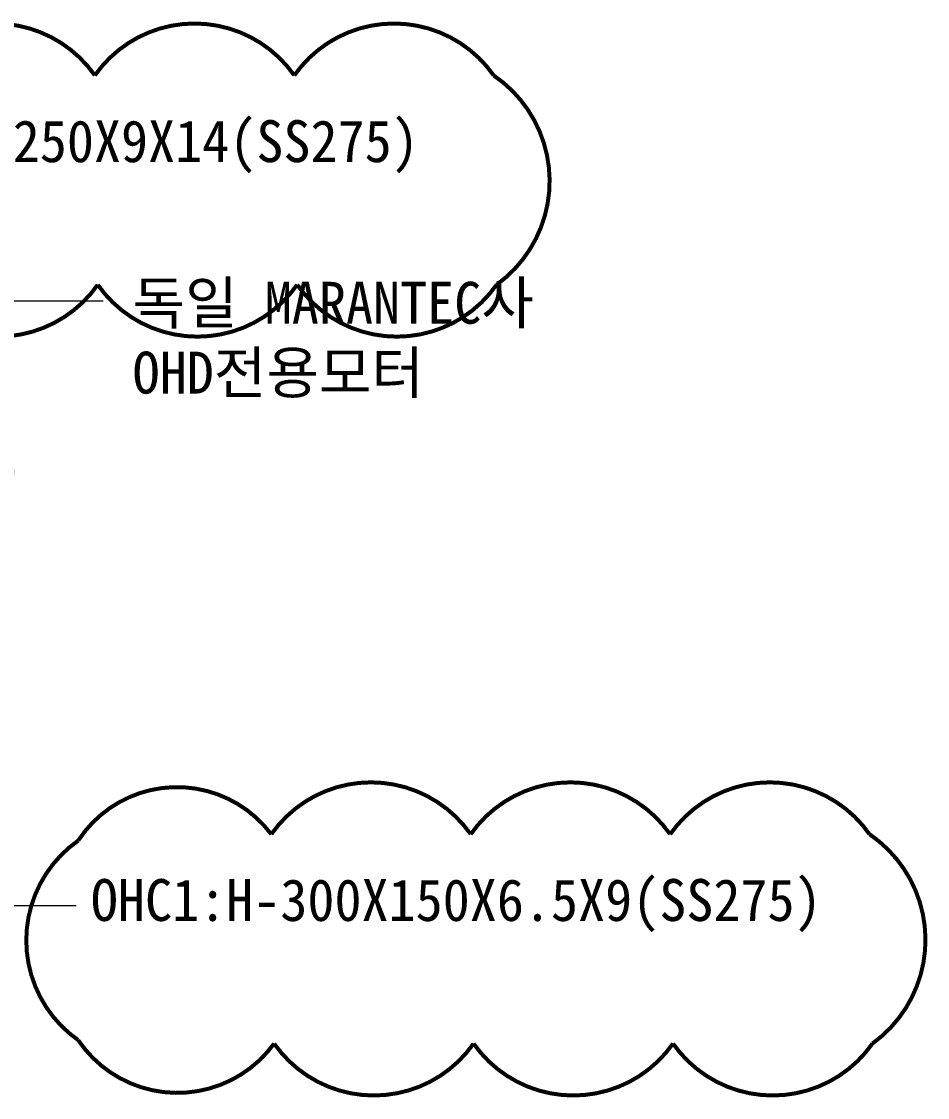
# Model space of a CAD drawing. Header units: millimetres. Extents: x 204328 to 274136, y -196910 to -178068.
# Drawn here: x 260003 to 262275, y -183166 to -180469 of the extents above; entities that cross this region are included whole.
import ezdxf

# ---------------------------------------------------------------- set-up
doc = ezdxf.new("R2010")
doc.units = ezdxf.units.MM
doc.layers.add('A-MKXS-TEXT1', color=3, linetype='Continuous', lineweight=25)
doc.layers.add('REV-202205', color=20, linetype='Continuous', lineweight=25, plot=False)
doc.styles.add('돋움체', font='')
doc.styles.get('돋움체').set_extended_font_data('DotumChe')
doc.dimstyles.new('ISO-25', dxfattribs={"dimtxt": 2.5, "dimasz": 2.5, "dimexe": 1.25, "dimexo": 0.625, "dimtad": 1, "dimdsep": 46, "dimtxsty": 'Standard', "dimcen": 2.5, "dimadec": 0, "dimazin": 0, "dimtfac": 1, "dimtmove": 0, "dimatfit": 3, "dimfxl": 1, "dimarcsym": 0})

msp = doc.modelspace()

# ---------------------------------------------------------------- linework, layer by layer
at = {"layer": 'REV-202205', "const_width": 10}
for points in [[(261194.4, -181128.4, -0.520567), (260694.4, -181128.4, -0.520567), (260194.4, -181128.4, -0.520567), (259694.4, -181128.4, -0.520567), (259203.1, -181119.7, -0.520567), (259203.1, -180619.7, -0.520567), (259687.2, -180603.8, -0.520567), (260187.2, -180603.8, -0.520567), (260687.2, -180603.8, -0.520567), (261187.2, -180603.8, -0.520567)], [(262136.7, -183030.5, -0.520567), (261636.7, -183030.5, -0.520567), (261136.7, -183030.5, -0.520567), (260636.7, -183030.5, -0.520567), (260145.4, -183021.8, -0.520567), (260145.4, -182521.8, -0.520567), (260629.5, -182505.9, -0.520567), (261129.5, -182505.9, -0.520567), (261629.5, -182505.9, -0.520567), (262129.5, -182505.9, -0.520567)]]:
    msp.add_lwpolyline(points, format="xyb", close=True, dxfattribs=at)

# ---------------------------------------------------------------- texts
at = {"layer": 'A-MKXS-TEXT1', "color": 0, "char_height": 105, "attachment_point": 7, "style": '돋움체'}
for s, insert in [('OHB1:H-250X250X9X14(SS275)', (259234.9, -180849.1, 0)), ('독일 MARANTEC사\\POHD전용모터', (260281.8, -181412.5, 0)), ('OHC1:H-300X150X6.5X9(SS275)', (260177.2, -182751.2, 0))]:
    msp.add_mtext(s, dxfattribs=dict(at, insert=insert))

# ---------------------------------------------------------------- leaders
for points in [[(259976, -181661.9, 0), (259976, -181169.1, 0), (260207.9, -181169.1, 0)], [(259816.1, -182684.3, 0), (260140.6, -182684.3, 0)]]:
    msp.add_leader(points, dimstyle='ISO-25', override={"dimasz": 70, "dimtad": 0, "dimclrd": 1, "dimlwd": 9})

doc.saveas('drawing.dxf')
